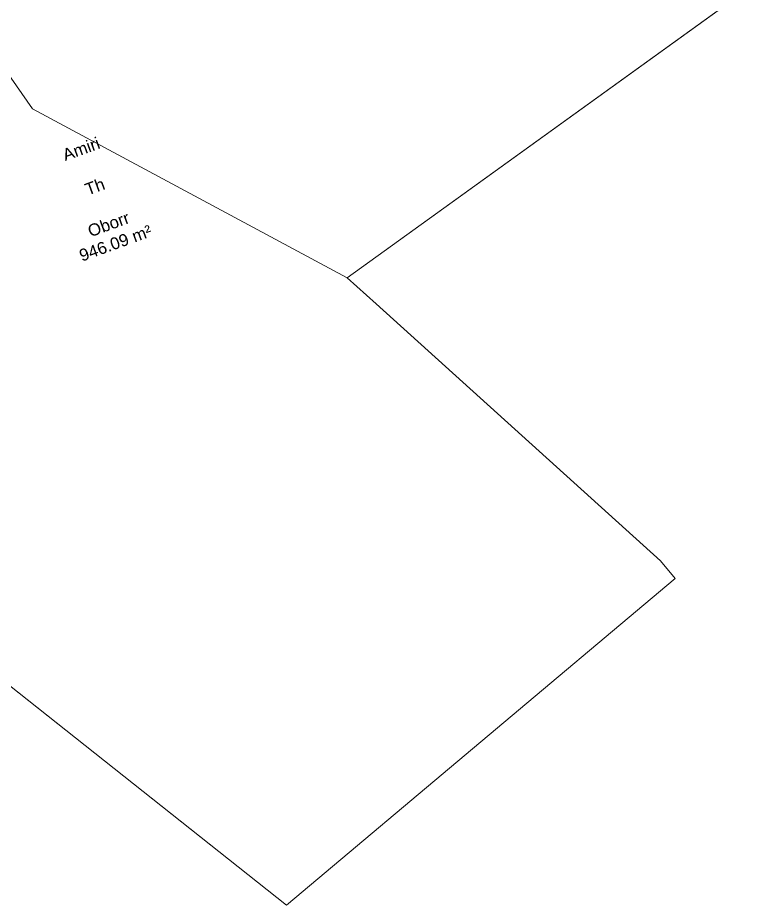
# Model space of a CAD drawing. Header units: metres. Extents: x 7511783 to 7512372, y 4692307 to 4692611.
# Drawn here: x 7512221.22 to 7512245.56, y 4692436.95 to 4692466.49 of the extents above; entities that cross this region are included whole.
import ezdxf

# ---------------------------------------------------------------- set-up
doc = ezdxf.new("R2010")
doc.units = ezdxf.units.M
doc.layers.add('garazhat-netw-amiri - b2', color=20, linetype='Continuous', lineweight=0)
doc.layers.add('vijat rregullim', color=1, linetype='Continuous', lineweight=0)
doc.styles.get("Standard").update_dxf_attribs({"font": 'arial.ttf'})

msp = doc.modelspace()

# ---------------------------------------------------------------- linework, layer by layer
at = {"layer": 'garazhat-netw-amiri - b2', "color": 20, "linetype": 'Continuous', "lineweight": 0}
for p, q in [((7512232.183, 4692457.833), (7512245.563, 4692467.483)), ((7512232.183, 4692457.833), (7512245.563, 4692467.483)), ((7512233.153, 4692456.963), (7512232.183, 4692457.833)), ((7512233.153, 4692456.963), (7512232.183, 4692457.833)), ((7512242.613, 4692448.413), (7512233.153, 4692456.963)), ((7512242.613, 4692448.413), (7512233.153, 4692456.963)), ((7512243.103, 4692447.823), (7512242.613, 4692448.413)), ((7512243.103, 4692447.823), (7512242.613, 4692448.413)), ((7512230.168, 4692436.95), (7512243.103, 4692447.823)), ((7512230.168, 4692436.95), (7512243.103, 4692447.823)), ((7512220.291, 4692444.775), (7512230.168, 4692436.95)), ((7512220.291, 4692444.775), (7512230.168, 4692436.95))]:
    msp.add_line(p, q, dxfattribs=at)
at = {"layer": 'vijat rregullim', "flags": 128}
msp.add_lwpolyline([(7512245.563, 4692467.483), (7512243.973, 4692470.113), (7512234.553, 4692489.793), (7512223.335, 4692482.411), (7512212.494, 4692475.312), (7512204.174, 4692469.963), (7512204.826, 4692469.709), (7512202.739, 4692468.247), (7512202.641, 4692467.057), (7512202.593, 4692466.476), (7512202.669, 4692464.399), (7512203.349, 4692462.168), (7512207.129, 4692457), (7512217.17, 4692447.913), (7512220.291, 4692444.775), (7512230.168, 4692436.95), (7512243.103, 4692447.823), (7512242.613, 4692448.413), (7512233.153, 4692456.963), (7512232.183, 4692457.833)], close=True, dxfattribs=at)
msp.add_lwpolyline([(7512213.154, 4692475.744), (7512221.706, 4692463.457), (7512232.183, 4692457.833)], dxfattribs=at)

# ---------------------------------------------------------------- texts
at = {"layer": 'garazhat-netw-amiri - b2', "color": 20, "linetype": 'Continuous', "lineweight": 0, "insert": (7512223.902, 4692460.55), "char_height": 0.4, "attachment_point": 5, "rotation": 20}
msp.add_mtext('Amiri^M\\PTh^M\\POborr\\P946.09 m²', dxfattribs=at)

doc.saveas('drawing.dxf')
